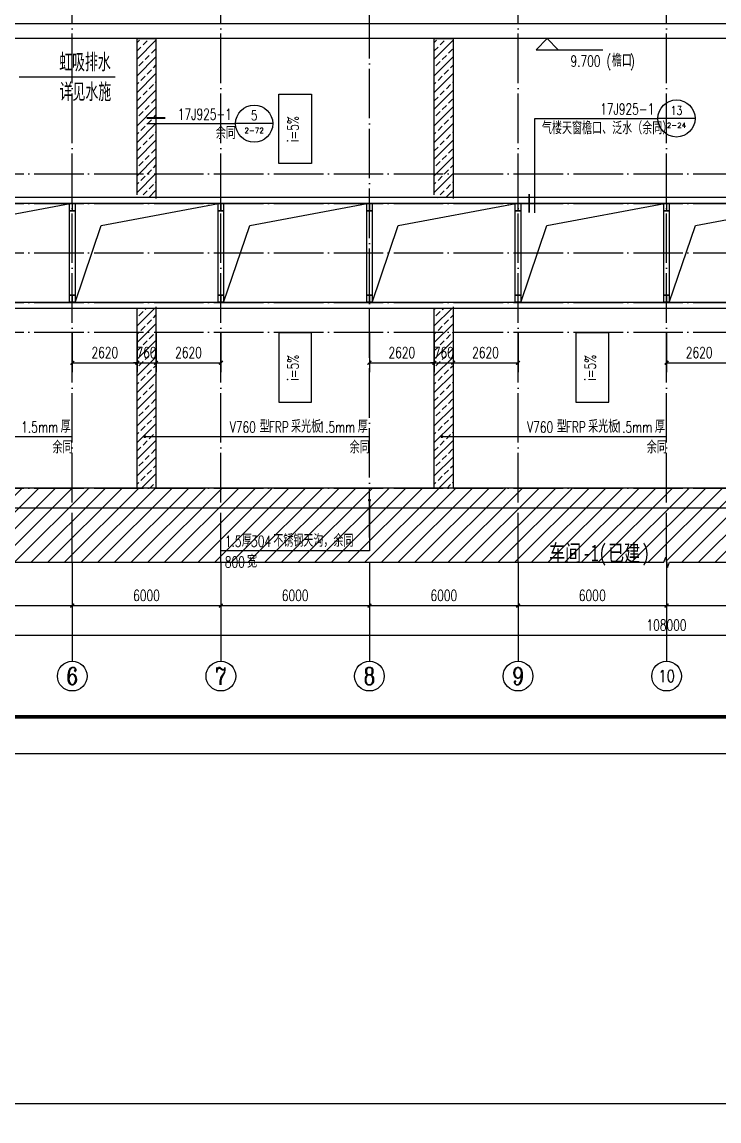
# Model space of a CAD drawing. Extents: x 1900113 to 2270874, y 17288394 to 17931430.
# Drawn here: x 2161892 to 2190041, y 17521107 to 17565515 of the extents above; entities that cross this region are included whole.
import ezdxf
from ezdxf.enums import TextEntityAlignment as Align

# ---------------------------------------------------------------- set-up
doc = ezdxf.new("R2010")
doc.units = 0
doc.header["$LTSCALE"] = 1000
doc.header["$MEASUREMENT"] = 0
doc.linetypes.add('DOTE', pattern=[2.42, 2, -0.2, 0.02, -0.2])
doc.layers.get('Defpoints').update_dxf_attribs({"color": 250})
for name, color, linetype in [('0 - 屋顶线', 150, 'Continuous'), ('AXIS_TEXT', 7, 'Continuous'), ('AXIS_内部', 151, 'Continuous'), ('AXIS_外部', 171, 'Continuous'), ('COLUMN', 2, 'Continuous'), ('DIM_IDEN', 171, 'Continuous'), ('DIM_LEAD', 145, 'Continuous'), ('DIM_SYMB', 165, 'Continuous'), ('DOTE', 1, 'DOTE'), ('PUB_DIM', 161, 'Continuous'), ('PUB_TEXT', 7, 'Continuous'), ('TK', 4, 'Continuous'), ('WALL-PARAPET', 6, 'Continuous'), ('填充', 8, 'Continuous')]:
    doc.layers.add(name, color=color, linetype=linetype)
doc.styles.add('_TCH_AXIS', font='COMPLEX', dxfattribs={"bigfont": 'GBCBIG'})
doc.styles.add('_TCH_DIM', font='SIMPLEX', dxfattribs={"bigfont": 'GBCBIG'})
doc.styles.add('_TCH_DIM_T3', font='SIMPLEX', dxfattribs={"width": 0.705882, "bigfont": 'GBCBIG'})
doc.styles.add('_TCH_LABEL', font='COMPLEX', dxfattribs={"bigfont": 'GBCBIG'})
doc.styles.add('COMPLEX', font='COMPLEX')
doc.styles.add('HT', font='simhei.ttf', dxfattribs={"width": 0.7})
doc.dimstyles.new('_TCH_ARCH&&150', dxfattribs={"dimtxt": 446.25, "dimasz": 150, "dimexe": 375, "dimexo": 450, "dimgap": 189.375, "dimtad": 1, "dimdec": 0, "dimzin": 0, "dimdsep": 46, "dimtxsty": '_TCH_DIM_T3', "dimblk": 'ARCHTICK', "dimcen": 0.09, "dimclrt": 7, "dimazin": 2, "dimtfac": 1, "dimtdec": 0, "dimtix": 1, "dimtmove": 2, "dimatfit": 3, "dimfxl": 0, "dimtolj": 1, "dimtzin": 0, "dimarcsym": 0})

# ---------------------------------------------------------------- blocks, each defined once
blk = doc.blocks.new('A$C0FCD69EC')
at = {"layer": 'COLUMN'}
blk.add_hatch(color=2, dxfattribs=at).paths.add_polyline_path([(300, 180), (294, 180), (294, 94), (6, 94), (6, 180), (0, 180), (0, 0), (6, 0), (6, 86), (294, 86), (294, 0), (300, 0)])
at = {"layer": 'COLUMN', "color": 2}
blk.add_lwpolyline([(300, 0), (294, 0), (294, 86), (6, 86), (6, 0), (0, 0), (0, 180), (6, 180), (6, 94), (294, 94), (294, 180), (300, 180)], close=True, dxfattribs=at)
blk = doc.blocks.new('GeYuanFrame_83275672', base_point=(20.09, 4.53))
at = {"layer": 'TK'}
blk.add_lwpolyline([(20.09, 4.53), (20.09, 598.53), (1071.09, 598.53), (1071.09, 4.53)], close=True, dxfattribs=at)
at = {"layer": 'TK', "const_width": 1}
blk.add_lwpolyline([(45.09, 588.53), (1061.09, 588.53), (1061.09, 14.53), (45.09, 14.53)], close=True, dxfattribs=at)
blk = doc.blocks.new('GeYuanFrame_10587063', base_point=(20.09, 4.53))
at = {"layer": 'TK'}
blk.add_lwpolyline([(20.09, 4.53), (20.09, 598.53), (1071.09, 598.53), (1071.09, 4.53)], close=True, dxfattribs=at)
blk = doc.blocks.new('_ArchTick')
at = {"color": 0, "linetype": 'ByBlock', "const_width": 0.4}
blk.add_lwpolyline([(-0.5, -0.5), (0.5, 0.5)], dxfattribs=at)
blk = doc.blocks.new('*D176')
at = {"layer": 'AXIS_内部', "color": 0, "lineweight": -2}
for p, q in [((2163924, 17552983), (2163924, 17551370)), ((2166544, 17552983), (2166544, 17551370)), ((2163924, 17551745), (2166544, 17551745))]:
    blk.add_line(p, q, dxfattribs=at)
at = {"layer": 'Defpoints', "color": 0}
for p in [(2163924, 17553433), (2166544, 17553433), (2166544, 17551745)]:
    blk.add_point(p, dxfattribs=at)
at = {"layer": 'AXIS_内部', "color": 0, "lineweight": -2, "xscale": 150, "yscale": 150, "zscale": 150, "rotation": 180}
blk.add_blockref('_ArchTick', (2163924, 17551745), dxfattribs=at)
at = {"layer": 'AXIS_内部', "color": 0, "lineweight": -2, "xscale": 150, "yscale": 150, "zscale": 150}
blk.add_blockref('_ArchTick', (2166544, 17551745), dxfattribs=at)
at = {"layer": 'AXIS_内部', "color": 7, "insert": (2165234, 17552158), "char_height": 446.2, "attachment_point": 5, "style": '_TCH_DIM_T3'}
blk.add_mtext('\\A1;2620', dxfattribs=at)
blk = doc.blocks.new('*D177')
at = {"layer": 'AXIS_内部', "color": 0, "lineweight": -2}
for p, q in [((2166544, 17552983), (2166544, 17551370)), ((2167304, 17552983), (2167304, 17551370)), ((2166544, 17551745), (2166394, 17551745)), ((2166544, 17551745), (2167304, 17551745)), ((2167304, 17551745), (2167454, 17551745))]:
    blk.add_line(p, q, dxfattribs=at)
at = {"layer": 'Defpoints', "color": 0}
for p in [(2166544, 17553433), (2167304, 17553433), (2167304, 17551745)]:
    blk.add_point(p, dxfattribs=at)
at = {"layer": 'AXIS_内部', "color": 0, "lineweight": -2, "xscale": 150, "yscale": 150, "zscale": 150}
blk.add_blockref('_ArchTick', (2166544, 17551745), dxfattribs=at)
at = {"layer": 'AXIS_内部', "color": 0, "lineweight": -2, "xscale": 150, "yscale": 150, "zscale": 150, "rotation": 180}
blk.add_blockref('_ArchTick', (2167304, 17551745), dxfattribs=at)
at = {"layer": 'AXIS_内部', "color": 7, "insert": (2166924, 17552158), "char_height": 446.2, "attachment_point": 5, "style": '_TCH_DIM_T3'}
blk.add_mtext('\\A1;760', dxfattribs=at)
blk = doc.blocks.new('*D178')
at = {"layer": 'AXIS_内部', "color": 0, "lineweight": -2}
for p, q in [((2167304, 17552983), (2167304, 17551370)), ((2169924, 17552983), (2169924, 17551370)), ((2167304, 17551745), (2169924, 17551745))]:
    blk.add_line(p, q, dxfattribs=at)
at = {"layer": 'Defpoints', "color": 0}
for p in [(2167304, 17553433), (2169924, 17553433), (2169924, 17551745)]:
    blk.add_point(p, dxfattribs=at)
at = {"layer": 'AXIS_内部', "color": 0, "lineweight": -2, "xscale": 150, "yscale": 150, "zscale": 150, "rotation": 180}
blk.add_blockref('_ArchTick', (2167304, 17551745), dxfattribs=at)
at = {"layer": 'AXIS_内部', "color": 0, "lineweight": -2, "xscale": 150, "yscale": 150, "zscale": 150}
blk.add_blockref('_ArchTick', (2169924, 17551745), dxfattribs=at)
at = {"layer": 'AXIS_内部', "color": 7, "insert": (2168614, 17552158), "char_height": 446.2, "attachment_point": 5, "style": '_TCH_DIM_T3'}
blk.add_mtext('\\A1;2620', dxfattribs=at)
blk = doc.blocks.new('*D179')
at = {"layer": 'AXIS_内部', "color": 0, "lineweight": -2}
for p, q in [((2175924, 17552983), (2175924, 17551370)), ((2178544, 17552983), (2178544, 17551370)), ((2175924, 17551745), (2178544, 17551745))]:
    blk.add_line(p, q, dxfattribs=at)
at = {"layer": 'Defpoints', "color": 0}
for p in [(2175924, 17553433), (2178544, 17553433), (2178544, 17551745)]:
    blk.add_point(p, dxfattribs=at)
at = {"layer": 'AXIS_内部', "color": 0, "lineweight": -2, "xscale": 150, "yscale": 150, "zscale": 150, "rotation": 180}
blk.add_blockref('_ArchTick', (2175924, 17551745), dxfattribs=at)
at = {"layer": 'AXIS_内部', "color": 0, "lineweight": -2, "xscale": 150, "yscale": 150, "zscale": 150}
blk.add_blockref('_ArchTick', (2178544, 17551745), dxfattribs=at)
at = {"layer": 'AXIS_内部', "color": 7, "insert": (2177234, 17552158), "char_height": 446.2, "attachment_point": 5, "style": '_TCH_DIM_T3'}
blk.add_mtext('\\A1;2620', dxfattribs=at)
blk = doc.blocks.new('*D180')
at = {"layer": 'AXIS_内部', "color": 0, "lineweight": -2}
for p, q in [((2178544, 17552983), (2178544, 17551370)), ((2179304, 17552983), (2179304, 17551370)), ((2178544, 17551745), (2178394, 17551745)), ((2178544, 17551745), (2179304, 17551745)), ((2179304, 17551745), (2179454, 17551745))]:
    blk.add_line(p, q, dxfattribs=at)
at = {"layer": 'Defpoints', "color": 0}
for p in [(2178544, 17553433), (2179304, 17553433), (2179304, 17551745)]:
    blk.add_point(p, dxfattribs=at)
at = {"layer": 'AXIS_内部', "color": 0, "lineweight": -2, "xscale": 150, "yscale": 150, "zscale": 150}
blk.add_blockref('_ArchTick', (2178544, 17551745), dxfattribs=at)
at = {"layer": 'AXIS_内部', "color": 0, "lineweight": -2, "xscale": 150, "yscale": 150, "zscale": 150, "rotation": 180}
blk.add_blockref('_ArchTick', (2179304, 17551745), dxfattribs=at)
at = {"layer": 'AXIS_内部', "color": 7, "insert": (2178924, 17552158), "char_height": 446.2, "attachment_point": 5, "style": '_TCH_DIM_T3'}
blk.add_mtext('\\A1;760', dxfattribs=at)
blk = doc.blocks.new('*D181')
at = {"layer": 'AXIS_内部', "color": 0, "lineweight": -2}
for p, q in [((2179304, 17552983), (2179304, 17551370)), ((2181924, 17552983), (2181924, 17551370)), ((2179304, 17551745), (2181924, 17551745))]:
    blk.add_line(p, q, dxfattribs=at)
at = {"layer": 'Defpoints', "color": 0}
for p in [(2179304, 17553433), (2181924, 17553433), (2181924, 17551745)]:
    blk.add_point(p, dxfattribs=at)
at = {"layer": 'AXIS_内部', "color": 0, "lineweight": -2, "xscale": 150, "yscale": 150, "zscale": 150, "rotation": 180}
blk.add_blockref('_ArchTick', (2179304, 17551745), dxfattribs=at)
at = {"layer": 'AXIS_内部', "color": 0, "lineweight": -2, "xscale": 150, "yscale": 150, "zscale": 150}
blk.add_blockref('_ArchTick', (2181924, 17551745), dxfattribs=at)
at = {"layer": 'AXIS_内部', "color": 7, "insert": (2180614, 17552158), "char_height": 446.2, "attachment_point": 5, "style": '_TCH_DIM_T3'}
blk.add_mtext('\\A1;2620', dxfattribs=at)
blk = doc.blocks.new('*D182')
at = {"layer": 'AXIS_内部', "color": 0, "lineweight": -2}
for p, q in [((2187924, 17552983), (2187924, 17551370)), ((2190544, 17552983), (2190544, 17551370)), ((2187924, 17551745), (2190544, 17551745))]:
    blk.add_line(p, q, dxfattribs=at)
at = {"layer": 'Defpoints', "color": 0}
for p in [(2187924, 17553433), (2190544, 17553433), (2190544, 17551745)]:
    blk.add_point(p, dxfattribs=at)
at = {"layer": 'AXIS_内部', "color": 0, "lineweight": -2, "xscale": 150, "yscale": 150, "zscale": 150, "rotation": 180}
blk.add_blockref('_ArchTick', (2187924, 17551745), dxfattribs=at)
at = {"layer": 'AXIS_内部', "color": 0, "lineweight": -2, "xscale": 150, "yscale": 150, "zscale": 150}
blk.add_blockref('_ArchTick', (2190544, 17551745), dxfattribs=at)
at = {"layer": 'AXIS_内部', "color": 7, "insert": (2189234, 17552158), "char_height": 446.2, "attachment_point": 5, "style": '_TCH_DIM_T3'}
blk.add_mtext('\\A1;2620', dxfattribs=at)
blk = doc.blocks.new('*D483')
at = {"layer": 'AXIS_外部', "color": 0, "lineweight": -2}
for p, q in [((2157924, 17543233), (2157924, 17541558)), ((2163924, 17543233), (2163924, 17541558)), ((2157924, 17541933), (2163924, 17541933))]:
    blk.add_line(p, q, dxfattribs=at)
at = {"layer": 'Defpoints', "color": 0}
for p in [(2157924, 17543683), (2163924, 17543683), (2163924, 17541933)]:
    blk.add_point(p, dxfattribs=at)
at = {"layer": 'AXIS_外部', "color": 0, "lineweight": -2, "xscale": 150, "yscale": 150, "zscale": 150, "rotation": 180}
blk.add_blockref('_ArchTick', (2157924, 17541933), dxfattribs=at)
at = {"layer": 'AXIS_外部', "color": 0, "lineweight": -2, "xscale": 150, "yscale": 150, "zscale": 150}
blk.add_blockref('_ArchTick', (2163924, 17541933), dxfattribs=at)
at = {"layer": 'AXIS_外部', "color": 7, "insert": (2160924, 17542345), "char_height": 446.2, "attachment_point": 5, "style": '_TCH_DIM_T3'}
blk.add_mtext('\\A1;6000', dxfattribs=at)
blk = doc.blocks.new('*D484')
at = {"layer": 'AXIS_外部', "color": 0, "lineweight": -2}
for p, q in [((2163924, 17543233), (2163924, 17541558)), ((2169924, 17543233), (2169924, 17541558)), ((2163924, 17541933), (2169924, 17541933))]:
    blk.add_line(p, q, dxfattribs=at)
at = {"layer": 'Defpoints', "color": 0}
for p in [(2163924, 17543683), (2169924, 17543683), (2169924, 17541933)]:
    blk.add_point(p, dxfattribs=at)
at = {"layer": 'AXIS_外部', "color": 0, "lineweight": -2, "xscale": 150, "yscale": 150, "zscale": 150, "rotation": 180}
blk.add_blockref('_ArchTick', (2163924, 17541933), dxfattribs=at)
at = {"layer": 'AXIS_外部', "color": 0, "lineweight": -2, "xscale": 150, "yscale": 150, "zscale": 150}
blk.add_blockref('_ArchTick', (2169924, 17541933), dxfattribs=at)
at = {"layer": 'AXIS_外部', "color": 7, "insert": (2166924, 17542345), "char_height": 446.2, "attachment_point": 5, "style": '_TCH_DIM_T3'}
blk.add_mtext('\\A1;6000', dxfattribs=at)
blk = doc.blocks.new('*D485')
at = {"layer": 'AXIS_外部', "color": 0, "lineweight": -2}
for p, q in [((2169924, 17543233), (2169924, 17541558)), ((2175924, 17543233), (2175924, 17541558)), ((2169924, 17541933), (2175924, 17541933))]:
    blk.add_line(p, q, dxfattribs=at)
at = {"layer": 'Defpoints', "color": 0}
for p in [(2169924, 17543683), (2175924, 17543683), (2175924, 17541933)]:
    blk.add_point(p, dxfattribs=at)
at = {"layer": 'AXIS_外部', "color": 0, "lineweight": -2, "xscale": 150, "yscale": 150, "zscale": 150, "rotation": 180}
blk.add_blockref('_ArchTick', (2169924, 17541933), dxfattribs=at)
at = {"layer": 'AXIS_外部', "color": 0, "lineweight": -2, "xscale": 150, "yscale": 150, "zscale": 150}
blk.add_blockref('_ArchTick', (2175924, 17541933), dxfattribs=at)
at = {"layer": 'AXIS_外部', "color": 7, "insert": (2172924, 17542345), "char_height": 446.2, "attachment_point": 5, "style": '_TCH_DIM_T3'}
blk.add_mtext('\\A1;6000', dxfattribs=at)
blk = doc.blocks.new('*D486')
at = {"layer": 'AXIS_外部', "color": 0, "lineweight": -2}
for p, q in [((2175924, 17543233), (2175924, 17541558)), ((2181924, 17543233), (2181924, 17541558)), ((2175924, 17541933), (2181924, 17541933))]:
    blk.add_line(p, q, dxfattribs=at)
at = {"layer": 'Defpoints', "color": 0}
for p in [(2175924, 17543683), (2181924, 17543683), (2181924, 17541933)]:
    blk.add_point(p, dxfattribs=at)
at = {"layer": 'AXIS_外部', "color": 0, "lineweight": -2, "xscale": 150, "yscale": 150, "zscale": 150, "rotation": 180}
blk.add_blockref('_ArchTick', (2175924, 17541933), dxfattribs=at)
at = {"layer": 'AXIS_外部', "color": 0, "lineweight": -2, "xscale": 150, "yscale": 150, "zscale": 150}
blk.add_blockref('_ArchTick', (2181924, 17541933), dxfattribs=at)
at = {"layer": 'AXIS_外部', "color": 7, "insert": (2178924, 17542345), "char_height": 446.2, "attachment_point": 5, "style": '_TCH_DIM_T3'}
blk.add_mtext('\\A1;6000', dxfattribs=at)
blk = doc.blocks.new('*D487')
at = {"layer": 'AXIS_外部', "color": 0, "lineweight": -2}
for p, q in [((2181924, 17543233), (2181924, 17541558)), ((2187924, 17543233), (2187924, 17541558)), ((2181924, 17541933), (2187924, 17541933))]:
    blk.add_line(p, q, dxfattribs=at)
at = {"layer": 'Defpoints', "color": 0}
for p in [(2181924, 17543683), (2187924, 17543683), (2187924, 17541933)]:
    blk.add_point(p, dxfattribs=at)
at = {"layer": 'AXIS_外部', "color": 0, "lineweight": -2, "xscale": 150, "yscale": 150, "zscale": 150, "rotation": 180}
blk.add_blockref('_ArchTick', (2181924, 17541933), dxfattribs=at)
at = {"layer": 'AXIS_外部', "color": 0, "lineweight": -2, "xscale": 150, "yscale": 150, "zscale": 150}
blk.add_blockref('_ArchTick', (2187924, 17541933), dxfattribs=at)
at = {"layer": 'AXIS_外部', "color": 7, "insert": (2184924, 17542345), "char_height": 446.2, "attachment_point": 5, "style": '_TCH_DIM_T3'}
blk.add_mtext('\\A1;6000', dxfattribs=at)
blk = doc.blocks.new('*D488')
at = {"layer": 'AXIS_外部', "color": 0, "lineweight": -2}
for p, q in [((2187924, 17543233), (2187924, 17541558)), ((2193924, 17543233), (2193924, 17541558)), ((2187924, 17541933), (2193924, 17541933))]:
    blk.add_line(p, q, dxfattribs=at)
at = {"layer": 'Defpoints', "color": 0}
for p in [(2187924, 17543683), (2193924, 17543683), (2193924, 17541933)]:
    blk.add_point(p, dxfattribs=at)
at = {"layer": 'AXIS_外部', "color": 0, "lineweight": -2, "xscale": 150, "yscale": 150, "zscale": 150, "rotation": 180}
blk.add_blockref('_ArchTick', (2187924, 17541933), dxfattribs=at)
at = {"layer": 'AXIS_外部', "color": 0, "lineweight": -2, "xscale": 150, "yscale": 150, "zscale": 150}
blk.add_blockref('_ArchTick', (2193924, 17541933), dxfattribs=at)
at = {"layer": 'AXIS_外部', "color": 7, "insert": (2190924, 17542345), "char_height": 446.2, "attachment_point": 5, "style": '_TCH_DIM_T3'}
blk.add_mtext('\\A1;6000', dxfattribs=at)
blk = doc.blocks.new('*D497')
at = {"layer": 'AXIS_外部', "color": 0, "lineweight": -2}
for p, q in [((2133924, 17543233), (2133924, 17540358)), ((2241924, 17543233), (2241924, 17540358)), ((2133924, 17540733), (2241924, 17540733))]:
    blk.add_line(p, q, dxfattribs=at)
at = {"layer": 'Defpoints', "color": 0}
for p in [(2133924, 17543683), (2241924, 17543683), (2241924, 17540733)]:
    blk.add_point(p, dxfattribs=at)
at = {"layer": 'AXIS_外部', "color": 0, "lineweight": -2, "xscale": 150, "yscale": 150, "zscale": 150, "rotation": 180}
blk.add_blockref('_ArchTick', (2133924, 17540733), dxfattribs=at)
at = {"layer": 'AXIS_外部', "color": 0, "lineweight": -2, "xscale": 150, "yscale": 150, "zscale": 150}
blk.add_blockref('_ArchTick', (2241924, 17540733), dxfattribs=at)
at = {"layer": 'AXIS_外部', "color": 7, "insert": (2187924, 17541145), "char_height": 446.2, "attachment_point": 5, "style": '_TCH_DIM_T3'}
blk.add_mtext('\\A1;108000', dxfattribs=at)
blk = doc.blocks.new('_AXISO')
blk.add_circle((0, 0), 0.5)
at = {"layer": 'AXIS_TEXT', "style": 'COMPLEX', "width": 1.041667}
blk.add_attdef('A', text='', height=0.56, dxfattribs=at).set_placement((-0.25, -0.28), (0.25, -0.28), align=Align.FIT)

msp = doc.modelspace()

# ---------------------------------------------------------------- hatches: boundary and pattern name
h = msp.add_hatch()
h.set_pattern_fill('ANSI31', color=250, scale=300, style=0)
h.set_pattern_definition([(45, (53131.6, -1340120.34), (-336.759605, 336.759605), [])])
h.paths.add_polyline_path([(2186716.3, 17544260.8), (2187472.4, 17544260.8), (2187472.4, 17545508.3), (2186716.3, 17545508.3)], flags=24)
h.paths.add_polyline_path([(2185343, 17544237.1), (2187144.5, 17544237.1), (2187144.5, 17545558.6), (2185343, 17545558.6)], flags=24)
h.paths.add_polyline_path([(2184334.6, 17544260.8), (2185771.2, 17544260.8), (2185771.2, 17545508.3), (2184334.6, 17545508.3)], flags=24)
h.paths.add_polyline_path([(2182956.5, 17544221), (2184767.5, 17544221), (2184767.5, 17545571), (2182956.5, 17545571)], flags=24)
h.paths.add_polyline_path([(2188035, 17543682.9), (2241923.5, 17543682.9), (2241923.5, 17546682.9), (2133923.5, 17546682.9), (2133923.5, 17543682.9), (2187810, 17543682.9), (2187886.5, 17543892.9), (2187960.5, 17543472.9)])
at = {"layer": '填充'}
h = msp.add_hatch(dxfattribs=at)
h.set_pattern_fill('ANSI33', color=4, scale=150, style=0)
h.set_pattern_definition([(45, (80131.6, -1447261.33), (-336.759605, 336.759605), []), (45, (80468.36, -1447261.33), (-336.759605, 336.759605), [238.125, -119.0625])])
h.paths.add_polyline_path([(2167303.5, 17553942.9), (2166543.5, 17553942.9), (2166543.5, 17546682.9), (2167303.5, 17546682.9)])
h.paths.add_polyline_path([(2166543.5, 17558422.9), (2167303.5, 17558422.9), (2167303.5, 17564782.9), (2166543.5, 17564782.9)])
h = msp.add_hatch(dxfattribs=at)
h.set_pattern_fill('ANSI33', color=4, scale=150, style=0)
h.set_pattern_definition([(45, (92131.6, -1447261.33), (-336.759605, 336.759605), []), (45, (92468.36, -1447261.33), (-336.759605, 336.759605), [238.125, -119.0625])])
h.paths.add_polyline_path([(2179303.5, 17553942.9), (2178543.5, 17553942.9), (2178543.5, 17546682.9), (2179303.5, 17546682.9)])
h.paths.add_polyline_path([(2178543.5, 17558422.9), (2179303.5, 17558422.9), (2179303.5, 17564782.9), (2178543.5, 17564782.9)])

# ---------------------------------------------------------------- linework, layer by layer
for points in [[(2166543.5, 17558534.1), (2166543.5, 17564842.9), (2167303.5, 17564842.9), (2167303.5, 17558376.4)], [(2178543.5, 17558534.1), (2178543.5, 17564842.9), (2179303.5, 17564842.9), (2179303.5, 17558376.4)], [(2167303.5, 17553998.5), (2167303.5, 17546682.9), (2166543.5, 17546682.9), (2166543.5, 17553912)], [(2179303.5, 17553998.5), (2179303.5, 17546682.9), (2178543.5, 17546682.9), (2178543.5, 17553912)]]:
    msp.add_lwpolyline(points)
for points in [[(2173586, 17562592.6), (2173586, 17559794.9), (2172261, 17559794.9), (2172261, 17562592.6)], [(2164033.5, 17558182.9), (2164033.5, 17554182.9), (2163813.5, 17554182.9), (2163813.5, 17558182.9)], [(2170033.5, 17558182.9), (2170033.5, 17554182.9), (2169813.5, 17554182.9), (2169813.5, 17558182.9)], [(2176033.5, 17558182.9), (2176033.5, 17554182.9), (2175813.5, 17554182.9), (2175813.5, 17558182.9)], [(2182033.5, 17558182.9), (2182033.5, 17554182.9), (2181813.5, 17554182.9), (2181813.5, 17558182.9)], [(2188033.5, 17558182.9), (2188033.5, 17554182.9), (2187813.5, 17554182.9), (2187813.5, 17558182.9)], [(2173586, 17550157.2), (2173586, 17552954.9), (2172261, 17552954.9), (2172261, 17550157.2)], [(2185586, 17550157.2), (2185586, 17552954.9), (2184261, 17552954.9), (2184261, 17550157.2)]]:
    msp.add_lwpolyline(points, close=True)
at = {"layer": '0 - 屋顶线'}
for p, q in [((2242163.5, 17565442.9), (2133683.5, 17565442.9)), ((2241923.5, 17564842.9), (2133923.5, 17564842.9)), ((2133923.5, 17545882.9), (2241923.5, 17545882.9))]:
    msp.add_line(p, q, dxfattribs=at)
for points in [[(2241923.5, 17565442.9), (2241923.5, 17546682.9), (2133923.5, 17546682.9), (2133923.5, 17565442.9)], [(2158033.5, 17554182.9), (2159090.1, 17557297.2), (2163833.5, 17558182.9)], [(2164033.5, 17554182.9), (2165090.1, 17557297.2), (2169833.5, 17558182.9)], [(2170033.5, 17554182.9), (2171090.1, 17557297.2), (2175833.5, 17558182.9)], [(2176033.5, 17554182.9), (2177090.1, 17557297.2), (2181833.5, 17558182.9)], [(2182033.5, 17554182.9), (2183090.1, 17557297.2), (2187833.5, 17558182.9)], [(2188033.5, 17554182.9), (2189090.1, 17557297.2), (2193833.5, 17558182.9)], [(2241923.5, 17546682.9), (2133923.5, 17546682.9)]]:
    msp.add_lwpolyline(points, dxfattribs=at)
at = {"layer": 'AXIS_外部'}
for p, q in [((2163923.5, 17543682.9), (2163923.5, 17539682.9)), ((2169923.5, 17543682.9), (2169923.5, 17539682.9)), ((2175923.5, 17543682.9), (2175923.5, 17539682.9)), ((2181923.5, 17543682.9), (2181923.5, 17539682.9)), ((2187923.5, 17543682.9), (2187923.5, 17539682.9))]:
    msp.add_line(p, q, dxfattribs=at)
at = {"layer": 'DIM_IDEN'}
for p, q in [((2166928.5, 17561407.9), (2167645.3, 17561407.9)), ((2167645.3, 17561407.9), (2170518, 17561407.9)), ((2172018, 17561407.9), (2170518, 17561407.9)), ((2182598.7, 17561617.1), (2187574.6, 17561617.1)), ((2182598.7, 17557807.9), (2182598.7, 17561617.1)), ((2189074.6, 17561617.1), (2187574.6, 17561617.1))]:
    msp.add_line(p, q, dxfattribs=at)
at = {"layer": 'DIM_IDEN', "const_width": 75}
for points in [[(2166928.5, 17561632.9), (2167678.5, 17561632.9)], [(2182373.7, 17557807.9), (2182373.7, 17558557.9)]]:
    msp.add_lwpolyline(points, dxfattribs=at)
at = {"layer": 'DIM_IDEN'}
for centre in [(2188324.6, 17561617.1), (2171268, 17561407.9)]:
    msp.add_circle(centre, 750, dxfattribs=at)
at = {"layer": 'DIM_LEAD'}
for p, q in [((2161771.8, 17563293.1), (2165654.2, 17563293.1)), ((2158168.3, 17548763.3), (2163923.5, 17548763.3)), ((2166850.8, 17548763.3), (2170168.3, 17548763.3)), ((2170168.3, 17548763.3), (2175923.5, 17548763.3)), ((2178850.8, 17548763.3), (2182168.3, 17548763.3)), ((2182168.3, 17548763.3), (2187923.5, 17548763.3)), ((2175923.5, 17546191.7), (2175923.5, 17544150.6)), ((2175923.5, 17544150.6), (2169923.5, 17544150.6))]:
    msp.add_line(p, q, dxfattribs=at)
at = {"layer": 'DIM_LEAD', "const_width": 60}
for points in [[(2166820.8, 17548763.3, 1), (2166880.8, 17548763.3, 1)], [(2178820.8, 17548763.3, 1), (2178880.8, 17548763.3, 1)], [(2175923.5, 17546221.7, 1), (2175923.5, 17546161.7, 1)]]:
    msp.add_lwpolyline(points, format="xyb", close=True, dxfattribs=at)
at = {"layer": 'DIM_SYMB'}
for points in [[(2173169.8, 17560494.3, 0, 0, 0), (2173169.8, 17561442, 120, 0, 0), (2173169.8, 17561892, 0, 0, 0)], [(2173169.8, 17552255.5, 0, 0, 0), (2173169.8, 17551307.8, 120, 0, 0), (2173169.8, 17550857.8, 0, 0, 0)], [(2185169.8, 17552255.5, 0, 0, 0), (2185169.8, 17551307.8, 120, 0, 0), (2185169.8, 17550857.8, 0, 0, 0)]]:
    msp.add_lwpolyline(points, format="xyseb", dxfattribs=at)
at = {"layer": 'DIM_SYMB', "color": 150}
msp.add_lwpolyline([(2130923.5, 17543682.9), (2187810, 17543682.9), (2187886.5, 17543892.9), (2187960.5, 17543472.9), (2188035, 17543682.9), (2244923.5, 17543682.9)], dxfattribs=at)
at = {"layer": 'DOTE'}
for p, q in [((2175923.5, 17544682.9), (2175923.5, 17607682.9)), ((2163923.5, 17543682.9), (2163923.5, 17606682.9)), ((2169923.5, 17543682.9), (2169923.5, 17606682.9)), ((2181923.5, 17543682.9), (2181923.5, 17606682.9)), ((2187923.5, 17543682.9), (2187923.5, 17606682.9)), ((2130923.5, 17559382.9), (2244923.5, 17559382.9)), ((2130923.5, 17558182.9), (2244923.5, 17558182.9)), ((2130923.5, 17556182.9), (2244923.5, 17556182.9)), ((2130923.5, 17554182.9), (2244923.5, 17554182.9)), ((2130923.5, 17552982.9), (2244923.5, 17552982.9)), ((2130923.5, 17546682.9), (2244923.5, 17546682.9))]:
    msp.add_line(p, q, dxfattribs=at)
at = {"layer": 'PUB_DIM'}
for p, q in [((2183101.3, 17564842.9), (2182651.3, 17564392.9)), ((2183101.3, 17564842.9), (2183551.3, 17564392.9)), ((2182651.3, 17564392.9), (2185351.3, 17564392.9))]:
    msp.add_line(p, q, dxfattribs=at)
at = {"layer": 'WALL-PARAPET'}
for p, q in [((2235923.5, 17558422.9), (2139923.5, 17558422.9)), ((2235923.5, 17558182.9), (2139923.5, 17558182.9)), ((2235923.5, 17554182.9), (2139923.5, 17554182.9)), ((2235923.5, 17553942.9), (2139923.5, 17553942.9))]:
    msp.add_line(p, q, dxfattribs=at)

# ---------------------------------------------------------------- block references
at = {"xscale": 150, "yscale": 150, "zscale": 150}
for name, p in [('GeYuanFrame_83275672', (2113223.5, 17535942)), ('GeYuanFrame_10587063', (2113223.5, 17432720))]:
    msp.add_blockref(name, p, dxfattribs=at)
at = {"layer": 'AXIS_外部'}
ref = msp.add_blockref('_AXISO', (2163923.5, 17539082.9), dxfattribs=dict(at, xscale=1200, yscale=1200, zscale=1200))
ref.add_attrib('A', '6', dxfattribs={"layer": 'AXIS_TEXT', "height": 698.9, "style": '_TCH_AXIS'}).set_placement((2163690.5, 17538733.4), (2164156.5, 17538733.4), align=Align.FIT)
ref = msp.add_blockref('_AXISO', (2169923.5, 17539082.9), dxfattribs=dict(at, xscale=1200, yscale=1200, zscale=1200))
ref.add_attrib('A', '7', dxfattribs={"layer": 'AXIS_TEXT', "height": 698.9, "style": '_TCH_AXIS'}).set_placement((2169690.5, 17538733.4), (2170156.5, 17538733.4), align=Align.FIT)
ref = msp.add_blockref('_AXISO', (2175923.5, 17539082.9), dxfattribs=dict(at, xscale=1200, yscale=1200, zscale=1200))
ref.add_attrib('A', '8', dxfattribs={"layer": 'AXIS_TEXT', "height": 698.9, "style": '_TCH_AXIS'}).set_placement((2175690.5, 17538733.4), (2176156.5, 17538733.4), align=Align.FIT)
ref = msp.add_blockref('_AXISO', (2181923.5, 17539082.9), dxfattribs=dict(at, xscale=1200, yscale=1200, zscale=1200))
ref.add_attrib('A', '9', dxfattribs={"layer": 'AXIS_TEXT', "height": 698.9, "style": '_TCH_AXIS'}).set_placement((2181690.5, 17538733.4), (2182156.5, 17538733.4), align=Align.FIT)
ref = msp.add_blockref('_AXISO', (2187923.5, 17539082.9), dxfattribs=dict(at, xscale=1200, yscale=1200, zscale=1200))
ref.add_attrib('A', '10', dxfattribs={"layer": 'AXIS_TEXT', "height": 492.67, "style": '_TCH_AXIS'}).set_placement((2187583.3, 17538836.5), (2188263.7, 17538836.5), align=Align.FIT)
at = {"layer": 'COLUMN', "xscale": -1, "rotation": 90}
for p in [(2164013.5, 17558182.9), (2170013.5, 17558182.9), (2176013.5, 17558182.9), (2182013.5, 17558182.9), (2188013.5, 17558182.9), (2164013.5, 17554482.9), (2170013.5, 17554482.9), (2176013.5, 17554482.9), (2182013.5, 17554482.9), (2188013.5, 17554482.9)]:
    msp.add_blockref('A$C0FCD69EC', p, dxfattribs=at)

# ---------------------------------------------------------------- texts
at = {"layer": 'PUB_TEXT'}
for s, height, style, p in [('虹吸排水', 723.4, '_TCH_DIM', (2163394.6, 17563518.1)), ('檐口', 506.38, '_TCH_DIM', (2185711.3, 17563710.4)), ('详见水施', 723.4, '_TCH_DIM', (2163410.6, 17562318.1)), ('余同', 506.38, '_TCH_LABEL', (2169718.2, 17560786.8)), ('气楼天窗檐口、泛水（余同）', 506.383, '_TCH_LABEL', (2182889.2, 17560979.3)), ('厚', 506.4, '_TCH_DIM', (2163453.2, 17548920.8)), ('型', 506.4, '_TCH_DIM', (2171488.8, 17548920.8)), ('采光板', 506.38, '_TCH_DIM', (2172757.4, 17548920.8)), ('厚', 506.4, '_TCH_DIM', (2175453.2, 17548920.8)), ('型', 506.4, '_TCH_DIM', (2183488.8, 17548920.8)), ('采光板', 506.38, '_TCH_DIM', (2184757.4, 17548920.8)), ('厚', 506.4, '_TCH_DIM', (2187453.2, 17548920.8)), ('余同', 506.38, '_TCH_DIM', (2163123.7, 17548080.8)), ('余同', 506.38, '_TCH_DIM', (2175123.7, 17548080.8)), ('余同', 506.38, '_TCH_DIM', (2187123.7, 17548080.8)), ('不锈钢天沟，余同', 506.38, '_TCH_DIM', (2172039.6, 17544308.1)), ('厚', 506.4, '_TCH_DIM', (2170771, 17544308.1)), ('宽', 506.4, '_TCH_DIM', (2170981, 17543468.1))]:
    msp.add_text(s, height=height, dxfattribs=dict(at, style=style)).set_placement(p)
for s, height, style, width, p in [('9.700', 446.25, '_TCH_DIM', 0.705882, (2184046.3, 17563710.4)), ('(', 446.2, '_TCH_DIM', 0.705882, (2185501.3, 17563710.4)), (')', 446.2, '_TCH_DIM', 0.705882, (2186448.6, 17563710.4)), ('17J925-1', 446.25, '_TCH_LABEL', 0.705882, (2185242.1, 17561774.6)), ('17J925-1', 446.25, '_TCH_LABEL', 0.705882, (2168185.5, 17561565.4)), ('1.5mm', 446.25, '_TCH_DIM', 0.705882, (2161863.2, 17548920.8)), ('V760', 446.25, '_TCH_DIM', 0.705882, (2170288.8, 17548920.8)), ('FRP', 446.25, '_TCH_DIM', 0.705882, (2171857.4, 17548920.8)), ('1.5mm', 446.25, '_TCH_DIM', 0.705882, (2173863.2, 17548920.8)), ('V760', 446.25, '_TCH_DIM', 0.705882, (2182288.8, 17548920.8)), ('FRP', 446.25, '_TCH_DIM', 0.705882, (2183857.4, 17548920.8)), ('1.5mm', 446.25, '_TCH_DIM', 0.705882, (2185863.2, 17548920.8)), ('1.5', 446.25, '_TCH_DIM', 0.705882, (2170081, 17544308.1)), ('304', 446.25, '_TCH_DIM', 0.705882, (2171139.6, 17544308.1)), ('车间', 675.95, 'HT', 0.7, (2183181.5, 17543724.6)), ('-1(', 675.95, 'HT', 0.7, (2184542.5, 17543724.6)), ('已建', 675.95, 'HT', 0.7, (2185563.2, 17543724.6)), (')', 675.9, 'HT', 0.7, (2186924.3, 17543724.6)), ('800', 446.25, '_TCH_DIM', 0.705882, (2170081, 17543468.1))]:
    msp.add_text(s, height=height, dxfattribs=dict(at, style=style, width=width)).set_placement(p)
at = {"layer": 'PUB_TEXT', "style": '_TCH_LABEL'}
for s, height, p, p2 in [('5', 391.5, (2171137.5, 17561546.7), (2171398.5, 17561546.7)), ('13', 346.49, (2188085.4, 17561762.8), (2188563.9, 17561762.8)), ('2-24', 200.81, (2187932.6, 17561240.9), (2188716.7, 17561240.9)), ('2-72', 204.59, (2170878.3, 17561028.8), (2171657.7, 17561028.8))]:
    msp.add_text(s, height=height, dxfattribs=at).set_placement(p, p2, align=Align.FIT)
at = {"layer": 'PUB_TEXT', "style": '_TCH_DIM', "width": 0.705882}
for p in [(2173064.8, 17560653.2), (2173064.8, 17551016.6), (2185064.8, 17551016.6)]:
    msp.add_text('i=5%', height=446.25, rotation=90, dxfattribs=at).set_placement(p)

# ---------------------------------------------------------------- dimensions: what is measured, and where the dimension line sits
at = {"layer": 'AXIS_内部'}
for p1, p2, picture, middle in [((2163923.5, 17553432.9), (2166543.5, 17553432.9), '*D176', (2165233.5, 17552157.9)), ((2166543.5, 17553432.9), (2167303.5, 17553432.9), '*D177', (2166923.5, 17552157.9)), ((2167303.5, 17553432.9), (2169923.5, 17553432.9), '*D178', (2168613.5, 17552157.9)), ((2175923.5, 17553432.9), (2178543.5, 17553432.9), '*D179', (2177233.5, 17552157.9)), ((2178543.5, 17553432.9), (2179303.5, 17553432.9), '*D180', (2178923.5, 17552157.9)), ((2179303.5, 17553432.9), (2181923.5, 17553432.9), '*D181', (2180613.5, 17552157.9)), ((2187923.5, 17553432.9), (2190543.5, 17553432.9), '*D182', (2189233.5, 17552157.9))]:
    dim = msp.add_aligned_dim(p1=p1, p2=p2, distance=-1687.5, dimstyle='_TCH_ARCH&&150', dxfattribs=at)
    dim.commit()
    dim.dimension.update_dxf_attribs({"geometry": picture, "text_midpoint": middle})
at = {"layer": 'AXIS_外部'}
for p1, p2, distance, picture, middle in [((2133923.5, 17543682.9), (2241923.5, 17543682.9), -2950, '*D497', (2187923.5, 17541145.4)), ((2157923.5, 17543682.9), (2163923.5, 17543682.9), -1750, '*D483', (2160923.5, 17542345.4)), ((2163923.5, 17543682.9), (2169923.5, 17543682.9), -1750, '*D484', (2166923.5, 17542345.4)), ((2169923.5, 17543682.9), (2175923.5, 17543682.9), -1750, '*D485', (2172923.5, 17542345.4)), ((2175923.5, 17543682.9), (2181923.5, 17543682.9), -1750, '*D486', (2178923.5, 17542345.4)), ((2181923.5, 17543682.9), (2187923.5, 17543682.9), -1750, '*D487', (2184923.5, 17542345.4)), ((2187923.5, 17543682.9), (2193923.5, 17543682.9), -1750, '*D488', (2190923.5, 17542345.4))]:
    dim = msp.add_aligned_dim(p1=p1, p2=p2, distance=distance, dimstyle='_TCH_ARCH&&150', dxfattribs=at)
    dim.commit()
    dim.dimension.update_dxf_attribs({"geometry": picture, "text_midpoint": middle})

doc.saveas('drawing.dxf')
